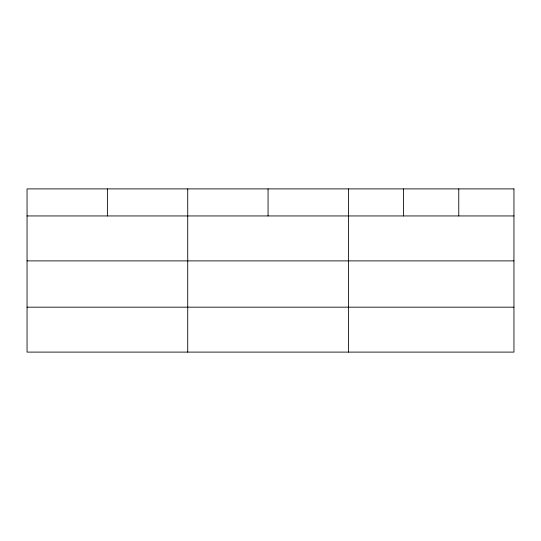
<?xml version="1.0" encoding="UTF-8"?>
<svg xmlns="http://www.w3.org/2000/svg" width="541" height="541" viewBox="0 0 541 541"><rect width="100%" height="100%" fill="white"/><g stroke="black" fill="none" stroke-linecap="round" stroke-linejoin="round"><path stroke-width="0.81" d="M27.05 215.947L513.95 215.947M27.05 260.884L513.95 260.884M27.05 307.173L513.95 307.173M458.768 188.897L458.768 215.947M403.586 188.897L403.586 215.947M348.404 188.897L348.404 352.103M268.065 188.897L268.065 215.947M187.727 188.897L187.727 352.103M107.389 188.897L107.389 215.947M513.95 188.897L27.05 188.897L27.05 352.103L513.95 352.103L513.95 188.897"/></g></svg>
